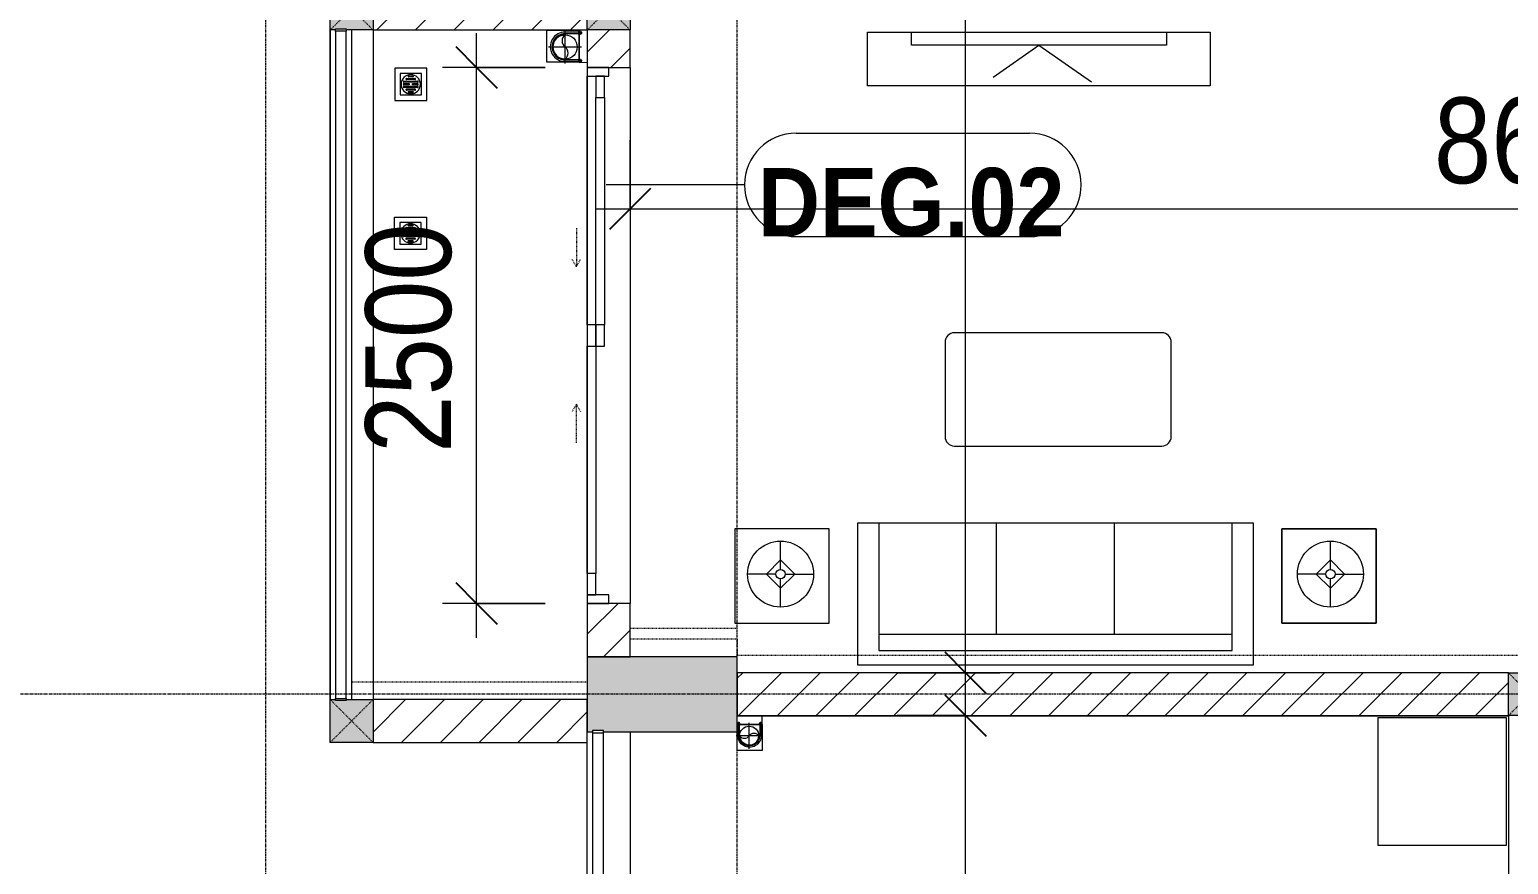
# Model space of a CAD drawing. Header units: millimetres. Extents: x 1591 to 240306, y -15958 to 82755.
# Drawn here: x 115850 to 122754, y 60943 to 64837 of the extents above; entities that cross this region are included whole.
import ezdxf

# ---------------------------------------------------------------- set-up
doc = ezdxf.new("R2010")
doc.units = ezdxf.units.MM
for name, pattern in [('Dash', [6, 3, -3]), ('Dash 1_8_', [6.35, 3.175, -3.175]), ('Grid Line', [22.225, 12.7, -3.175, 3.175, -3.175]), ('IMPORT-CENTER _2_', [40.64, 25.4, -5.08, 5.08, -5.08])]:
    doc.linetypes.add(name, pattern=pattern)
for name, color, linetype, lineweight in [('0-1', 7, 'Continuous', 5), ('A-ANNO-DIMS', 211, 'Continuous', 9), ('A-ANNO-DIMS-160', 211, 'Continuous', 9), ('A-AREA', 32, 'Dash 1_8_', 9), ('A-DOOR', 31, 'Continuous', 9), ('A-DOOR-FRAM', 31, 'Continuous', 9), ('A-DOOR-HDLN', 31, 'Dash', 9), ('A-DOOR-IDEN', 31, 'Continuous', 9), ('A-FLOR-1', 250, 'Continuous', 9), ('A-FLOR-2', 9, 'Continuous', 9), ('A-FLOR-HRAL', 11, 'Continuous', 9), ('A-FLOR-HRAL-1', 254, 'Continuous', 9), ('A-FLOR-HRAL-2', 9, 'Continuous', 9), ('A-WALL', 113, 'Continuous', 9), ('A-WALL-2', 9, 'Continuous', 9), ('A-WALL-3', 113, 'Continuous', 18), ('A-WALL-PATT-2', 111, 'Continuous', 9), ('G-IMPT-1', 254, 'Continuous', 9), ('G-IMPT-2', 8, 'IMPORT-CENTER _2_', 9), ('G-IMPT-3', 8, 'Continuous', 9), ('I-FURN', 30, 'Continuous', 9), ('I-FURN-1', 254, 'Continuous', 9), ('M-EQPM', 50, 'Continuous', 9), ('M-EQPM-1', 254, 'Continuous', 9), ('S-COLS', 52, 'Continuous', 9), ('S-COLS-1', 52, 'Continuous', 5), ('S-COLS-2', 7, 'Continuous', 18), ('S-COLS-5', 52, 'Continuous', 18), ('S-COLS-HDLN', 52, 'Dash', 9), ('S-GRID-1', 1, 'Grid Line', 9)]:
    doc.layers.add(name, color=color, linetype=linetype, lineweight=lineweight)
doc.styles.add('Arial_B_3', font='arialbd_0.ttf', dxfattribs={"width": 0.9, "height": 320})
doc.styles.add('UTM Avo', font='UTM Avo.ttf', dxfattribs={"width": 0.9, "height": 400})
doc.dimstyles.new('1_Dim_chi_tiet_2_5', dxfattribs={"dimscale": 304.8, "dimtxt": 399.720379, "dimasz": 0.629921, "dimexe": 0.524934, "dimexo": 0.0625, "dimgap": 0.052493, "dimtad": 1, "dimdec": 0, "dimrnd": 5, "dimzin": 0, "dimdsep": 46, "dimtxsty": 'UTM Avo', "dimblk1": 'OBLIQUE', "dimblk2": 'OBLIQUE', "dimsah": 1, "dimcen": 0.09, "dimdle": 0.524934, "dimazin": 0, "dimtfac": 1, "dimtdec": 4, "dimtix": 1, "dimtmove": 0, "dimatfit": 3, "dimfxl": 1.049869, "dimfxlon": 1, "dimtvp": 1, "dimtolj": 1, "dimtzin": 0, "dimarcsym": 2})
doc.dimstyles.new('1_Dim_chi_tiet_2_5_1', dxfattribs={"dimscale": 304.8, "dimtxt": 399.720379, "dimasz": 0.629921, "dimexe": 0.524934, "dimexo": 0.0625, "dimgap": 0.052493, "dimtad": 1, "dimdec": 0, "dimrnd": 5, "dimzin": 0, "dimdsep": 46, "dimtxsty": 'UTM Avo', "dimblk1": 'OBLIQUE', "dimblk2": 'OBLIQUE', "dimsah": 1, "dimcen": 0.09, "dimdle": 0.524934, "dimazin": 0, "dimtfac": 1, "dimtdec": 4, "dimtix": 1, "dimtmove": 0, "dimatfit": 3, "dimfxl": 1.049869, "dimfxlon": 1, "dimtvp": 1, "dimtolj": 1, "dimtzin": 0, "dimarcsym": 2})
pattern_1 = [(45, (11001.35, 0), (-90.50967, 90.50967), [])]

# ---------------------------------------------------------------- blocks, each defined once
blk = doc.blocks.new('NCV_TKTC_KET CAU_rvt-1-TKCS_MB TẦNG 3-4')
at = {"layer": 'S-COLS-1'}
blk.add_hatch(color=256, dxfattribs=at).paths.add_polyline_path([(108152.6, 61561.9), (108152.6, 61911.9), (107452.6, 61911.9), (107452.6, 61561.9), (107477.5, 61561.9), (107477.5, 61566.9), (107527.5, 61566.9), (107527.5, 61561.9), (107699.5, 61561.9)])
at = {"layer": 'A-FLOR-1'}
for p, q in [((106252.6, 64835.3), (106252.6, 61711.9)), ((107452.4, 64835.3), (107452.4, 61711.9)), ((108152.6, 61635.3), (111752.1, 61635.3)), ((111752.1, 61635.3), (111752.1, 60038.1))]:
    blk.add_line(p, q, dxfattribs=at)
at = {"layer": 'S-COLS-2'}
for p, q in [((108152.6, 61911.9), (107452.6, 61911.9)), ((107452.6, 61911.9), (107452.6, 61561.9)), ((108152.6, 61561.9), (108152.6, 61911.9)), ((107452.6, 61561.9), (107477.5, 61561.9)), ((107527.5, 61561.9), (108152.6, 61561.9))]:
    blk.add_line(p, q, dxfattribs=at)
blk = doc.blocks.new('MAY GIAT - MAY GIAT_dwg-348053-TKCS_MB TẦNG 3-4')
at = {"layer": 'G-IMPT-1', "flags": 128}
blk.add_lwpolyline([(5, 596.6), (5, 2.3), (605, 2.3), (605, 596.6)], close=True, dxfattribs=at)
blk = doc.blocks.new('MAY GIAT - MAY GIAT-348233-TKCS_MB TẦNG 3-4')
at = {"layer": 'I-FURN-1'}
for p, q in [((5, 596.6), (5, 2.3)), ((605, 596.6), (5, 596.6)), ((605, 2.3), (605, 596.6)), ((5, 2.3), (605, 2.3))]:
    blk.add_line(p, q, dxfattribs=at)
blk.add_blockref('MAY GIAT - MAY GIAT_dwg-348053-TKCS_MB TẦNG 3-4', (0, 0))
blk = doc.blocks.new('Railing - 50 x 10mm-901205-TKCS_MB TẦNG 3-4')
at = {"layer": 'A-FLOR-HRAL-2'}
for p, q in [((25, 5), (-25, 5)), ((-25, 5), (-25, -5)), ((25, -5), (25, 5)), ((-25, -5), (25, -5))]:
    blk.add_line(p, q, dxfattribs=at)
blk = doc.blocks.new('Railing - Railing-883253-TKCS_MB TẦNG 3-4')
at = {"layer": 'A-FLOR-HRAL-2'}
for p, q in [((84569, 52296.2), (84569, 51181.2)), ((84619, 51181.2), (84619, 52296.2))]:
    blk.add_line(p, q, dxfattribs=at)
for p in [(84594, 52301.2), (84594, 51176.2)]:
    blk.add_blockref('Railing - 50 x 10mm-901205-TKCS_MB TẦNG 3-4', p)
blk = doc.blocks.new('LOBBY_SOFA_1 - LOBBY_SOFA_1-885811-TKCS_MB TẦNG 3-4')
at = {"layer": 'I-FURN'}
for p, q in [((-2556, 0), (-2556, -660)), ((-708, 0), (-2556, 0)), ((-708, -660), (-708, 0)), ((-2457, -66), (-2457, -660)), ((-807, -66), (-2457, -66)), ((-807, -660), (-807, -66)), ((-3128.2, -193.5), (-2688.2, -193.5)), ((-3128.2, -633.5), (-3128.2, -193.5)), ((-2688.2, -193.5), (-2688.2, -633.5)), ((-807, -143), (-2457, -143)), ((-1907, -143), (-1907, -660)), ((-1357, -143), (-1357, -660)), ((-575.9, -193.5), (-575.9, -633.5)), ((-135.9, -193.5), (-575.9, -193.5)), ((-135.9, -633.5), (-135.9, -193.5)), ((-2915.4, -269), (-2915.4, -401)), ((-348.6, -269), (-348.6, -401)), ((-2915.4, -357), (-2981.4, -423)), ((-2849.4, -423), (-2915.4, -357)), ((-414.6, -423), (-348.6, -357)), ((-348.6, -357), (-282.6, -423)), ((-2937.4, -423), (-3069.4, -423)), ((-2981.4, -423), (-2915.4, -489)), ((-2915.4, -489), (-2849.4, -423)), ((-2915.4, -445), (-2915.4, -577)), ((-2893.4, -423), (-2761.4, -423)), ((-370.6, -423), (-502.6, -423)), ((-348.6, -489), (-414.6, -423)), ((-282.6, -423), (-348.6, -489)), ((-348.6, -445), (-348.6, -577)), ((-326.6, -423), (-194.6, -423)), ((-2688.2, -633.5), (-3128.2, -633.5)), ((-2556, -660), (-708, -660)), ((-575.9, -633.5), (-135.9, -633.5)), ((-1160.3, -1020.5), (-2128.3, -1020.5)), ((-2172.3, -1064.5), (-2172.3, -1504.5)), ((-1116.3, -1504.5), (-1116.3, -1064.5)), ((-2128.3, -1548.5), (-1160.3, -1548.5))]:
    blk.add_line(p, q, dxfattribs=at)
for centre, radius in [((-2915.4, -423), 154), ((-348.6, -423), 154), ((-2915.4, -423), 22), ((-348.6, -423), 22)]:
    blk.add_circle(centre, radius, dxfattribs=at)
for centre, start, end in [((-2128.3, -1064.5), 90, 180), ((-1160.3, -1064.5), 0, 90), ((-2128.3, -1504.5), 180, 270), ((-1160.3, -1504.5), 270, 0)]:
    blk.add_arc(centre, 44, start, end, dxfattribs=at)
at = {"layer": 'I-FURN-1'}
for p, q in [((-708, 0), (-2556, 0)), ((-2556, 0), (-2556, -660)), ((-708, -660), (-708, 0)), ((-2688.2, -193.5), (-3128.2, -193.5)), ((-3128.2, -193.5), (-3128.2, -633.5)), ((-2688.2, -633.5), (-2688.2, -193.5)), ((-135.9, -193.5), (-575.9, -193.5)), ((-575.9, -193.5), (-575.9, -633.5)), ((-135.9, -633.5), (-135.9, -193.5)), ((-3128.2, -633.5), (-2688.2, -633.5)), ((-2556, -660), (-708, -660)), ((-575.9, -633.5), (-135.9, -633.5)), ((-1160.3, -1020.5), (-2128.3, -1020.5)), ((-2172.3, -1064.5), (-2172.3, -1504.5)), ((-1116.3, -1504.5), (-1116.3, -1064.5)), ((-2128.3, -1548.5), (-1160.3, -1548.5))]:
    blk.add_line(p, q, dxfattribs=at)
for centre, start, end in [((-2128.3, -1064.5), 90, 180), ((-1160.3, -1064.5), 0, 90), ((-2128.3, -1504.5), 180, 270), ((-1160.3, -1504.5), 270, 0)]:
    blk.add_arc(centre, 44, start, end, dxfattribs=at)
blk = doc.blocks.new('THU NUOC - THU NUOC-455054-TKCS_MB TẦNG 3-4')
at = {"layer": 'M-EQPM-1'}
for p, q in [((-66.3, -70.6), (-66.3, 79.4)), ((-66.3, 79.4), (83.7, 79.4)), ((83.7, 79.4), (83.7, -70.6)), ((58.7, 54.4), (-41.3, 54.4)), ((-41.3, 54.4), (-41.3, -45.6)), ((-23.3, 19.6), (40.9, 19.6)), ((40.9, 13.6), (-23.3, 13.6)), ((-23.3, 7.2), (0.7, 7.2)), ((0.7, 1.2), (-23.3, 1.2)), ((-11, 32.1), (28.5, 32.1)), ((28.5, 26.1), (-11, 26.1)), ((-1.1, 44.5), (18.5, 44.5)), ((18.5, 38.5), (-1.1, 38.5)), ((0.7, 7.2), (0.7, 1.2)), ((16.7, 1.2), (16.7, 7.2)), ((16.7, 7.2), (40.9, 7.2)), ((40.9, 1.2), (16.7, 1.2)), ((58.7, -45.6), (58.7, 54.4)), ((-41.3, -45.6), (58.7, -45.6)), ((-23.3, -4.8), (40.9, -4.8)), ((40.9, -10.8), (-23.3, -10.8)), ((-11, -17.3), (28.5, -17.3)), ((28.5, -23.3), (-11, -23.3)), ((-1.1, -29.6), (18.5, -29.6)), ((18.5, -35.6), (-1.1, -35.6)), ((83.7, -70.6), (-66.3, -70.6))]:
    blk.add_line(p, q, dxfattribs=at)
for centre, radius, start, end in [((8.7, 4.4), 45, 0, 180), ((8.7, 4.4), 45, 360, 180), ((8.7, 4.4), 45, 180, 0), ((8.7, 4.4), 45, 180, 360), ((-23.3, 16.6), 3, 90, 270), ((-23.3, 4.2), 3, 90, 270), ((-11, 29.1), 3, 90, 270), ((-1.1, 41.5), 3, 90, 270), ((18.5, 41.5), 3, 270, 90), ((28.5, 29.1), 3, 270, 90), ((40.9, 16.6), 3, 270, 90), ((40.9, 4.2), 3, 270, 90), ((-23.3, -7.8), 3, 90, 270), ((-11, -20.3), 3, 90, 270), ((-1.1, -32.6), 3, 90, 270), ((18.5, -32.6), 3, 270, 90), ((28.5, -20.3), 3, 270, 90), ((40.9, -7.8), 3, 270, 90)]:
    blk.add_arc(centre, radius, start, end, dxfattribs=at)
blk = doc.blocks.new('RES_BAN AN - RES_BAN AN-901221-TKCS_MB TẦNG 3-4')
at = {"layer": 'I-FURN-1'}
for p, q in [((0, 250), (1600, 250)), ((0, 0), (0, 250)), ((1600, 250), (1600, 0)), ((1600, 0), (0, 0))]:
    blk.add_line(p, q, dxfattribs=at)
blk = doc.blocks.new('KE TIVI-2 - KE TIVI-2-901222-TKCS_MB TẦNG 3-4')
at = {"layer": 'I-FURN-1'}
for p, q in [((0, 60), (-245.7, 232.1)), ((213, 209.1), (0, 60)), ((-595.6, 60), (595.6, 60)), ((-595.6, 0), (-595.6, 60)), ((595.6, 0), (-595.6, 0)), ((595.6, 60), (595.6, 0))]:
    blk.add_line(p, q, dxfattribs=at)
blk = doc.blocks.new('NCV_TKTC_TANG 3 - 4_rvt-2-TKCS_MB TẦNG 3-4')
at = {"layer": 'A-FLOR-2'}
for p, q in [((106452.6, 64835.3), (106452.6, 61711.9)), ((107652.6, 64660.3), (107652.6, 62160.3))]:
    blk.add_line(p, q, dxfattribs=at)
at = {"layer": 'A-WALL-2'}
for p, q in [((107452.6, 60437.3), (107452.6, 61511.9)), ((107652.6, 61561.9), (107652.6, 60437.3))]:
    blk.add_line(p, q, dxfattribs=at)
at = {"layer": 'A-FLOR-HRAL-1'}
blk.add_blockref('Railing - Railing-883253-TKCS_MB TẦNG 3-4', (22908.5, 9260.7), dxfattribs=at)
at = {"layer": 'I-FURN-1', "rotation": 180}
for name, p in [('RES_BAN AN - RES_BAN AN-901221-TKCS_MB TẦNG 3-4', (110360.8, 64824.9)), ('KE TIVI-2 - KE TIVI-2-901222-TKCS_MB TẦNG 3-4', (109560.8, 64824.9)), ('LOBBY_SOFA_1 - LOBBY_SOFA_1-885811-TKCS_MB TẦNG 3-4', (108006.1, 61874.1))]:
    blk.add_blockref(name, p, dxfattribs=at)
at = {"layer": 'I-FURN-1'}
blk.add_blockref('MAY GIAT - MAY GIAT-348233-TKCS_MB TẦNG 3-4', (111137.6, 61030.3), dxfattribs=at)
at = {"layer": 'M-EQPM-1'}
blk.add_blockref('THU NUOC - THU NUOC-455054-TKCS_MB TẦNG 3-4', (106618.8, 63882.2), dxfattribs=at)
blk = doc.blocks.new('DEG_02-DEG_03 - DEG_02-2500x2400mm-CỬA ĐI 02 CÁNH TRƯỢT-625766-TKCS_MB TẦNG 3-4')
at = {"layer": 'A-DOOR'}
for p, q in [((-1110, 100), (-1210, 100)), ((-1210, 100), (-1210, 60)), ((-1110, 60), (-1110, 100)), ((-1110, 100), (-50, 100)), ((50, 100), (-50, 100)), ((-50, 100), (-50, 60)), ((50, 60), (50, 100)), ((-1210, 60), (-1110, 60)), ((-50, 60), (-1110, 60)), ((50, 60), (-50, 60)), ((-50, 60), (-50, 20)), ((-50, 60), (50, 60)), ((-50, 20), (50, 20)), ((50, 20), (50, 60)), ((50, 60), (1110, 60)), ((1110, 20), (50, 20)), ((1210, 60), (1110, 60)), ((1110, 60), (1110, 20)), ((1110, 20), (1210, 20)), ((1210, 20), (1210, 60))]:
    blk.add_line(p, q, dxfattribs=at)
at = {"layer": 'A-DOOR-FRAM'}
for p, q in [((-1210, 100), (-1250, 100)), ((-1250, 100), (-1250, 0)), ((-1210, 0), (-1210, 100)), ((1250, 100), (1210, 100)), ((1210, 100), (1210, 0)), ((1250, 0), (1250, 100)), ((-1250, 0), (-1210, 0)), ((1210, 0), (1250, 0))]:
    blk.add_line(p, q, dxfattribs=at)
at = {"layer": 'A-DOOR-HDLN'}
for p, q in [((-500.4, 151.1), (-320.4, 151.1)), ((-320.4, 151.1), (-355, 171.1)), ((-320.4, 151.1), (-355, 131.1)), ((320.4, 151.1), (355, 171.1)), ((320.4, 151.1), (355, 131.1)), ((500.4, 151.1), (320.4, 151.1))]:
    blk.add_line(p, q, dxfattribs=at)
blk = doc.blocks.new('Railing - 50 x 10mm-1251311-TKCS_MB TẦNG 3-4')
at = {"layer": 'A-FLOR-HRAL'}
for p, q in [((25, 5), (-25, 5)), ((-25, 5), (-25, -5)), ((25, -5), (25, 5)), ((-25, -5), (25, -5))]:
    blk.add_line(p, q, dxfattribs=at)
blk = doc.blocks.new('Railing - Railing-2747526-TKCS_MB TẦNG 3-4')
at = {"layer": 'A-FLOR-HRAL'}
for p, q in [((106276.6, 64830.3), (106276.6, 61716.9)), ((106326.6, 61716.9), (106326.6, 64830.3))]:
    blk.add_line(p, q, dxfattribs=at)
at = {"extrusion": (0, 0, -1), "zscale": -1}
for p in [(-106301.6, 64835.3), (-106301.6, 61711.9)]:
    blk.add_blockref('Railing - 50 x 10mm-1251311-TKCS_MB TẦNG 3-4', p, dxfattribs=at)
blk = doc.blocks.new('G1_SOF - BO TRU - 200x200-3054294-TKCS_MB TẦNG 3-4')
at = {"layer": 'S-COLS'}
blk.add_hatch(color=256, dxfattribs=at).paths.add_polyline_path([(100, 100), (-100, 100), (-100, -100), (100, -100)])
at = {"layer": 'S-COLS-5'}
for p, q in [((-100, 100), (100, 100)), ((-100, -100), (-100, 100)), ((100, 100), (100, -100)), ((100, -100), (-100, -100))]:
    blk.add_line(p, q, dxfattribs=at)
at = {"layer": 'S-COLS-HDLN'}
for p, q in [((100, -100), (-100, 100)), ((-100, -100), (100, 100))]:
    blk.add_line(p, q, dxfattribs=at)
blk = doc.blocks.new('G1_SOF - BO TRU - 200x200-V31-TKCS_MB TẦNG 3-4')
at = {"layer": 'S-COLS'}
blk.add_hatch(color=256, dxfattribs=at).paths.add_polyline_path([(25.9, 100), (-100, 100), (-100, -100), (25.9, -100), (25.9, -95), (75.9, -95), (75.9, -100), (100, -100), (100, 100), (75.9, 100)])
at = {"layer": 'S-COLS-5'}
for p, q in [((-100, 100), (100, 100)), ((-100, -100), (-100, 100)), ((100, 100), (100, -100)), ((25.9, -100), (-100, -100)), ((100, -100), (75.9, -100))]:
    blk.add_line(p, q, dxfattribs=at)
at = {"layer": 'S-COLS-HDLN'}
for p, q in [((100, -100), (-100, 100)), ((-100, -100), (100, 100))]:
    blk.add_line(p, q, dxfattribs=at)
blk = doc.blocks.new('G1_SOF - BO TRU - 200x200-V32-TKCS_MB TẦNG 3-4')
at = {"layer": 'S-COLS'}
blk.add_hatch(color=256, dxfattribs=at).paths.add_polyline_path([(-100, 100), (-100, -100), (100, -100), (100, 100), (75.9, 100), (75.9, 92.9), (25.9, 92.9), (25.9, 100)])
at = {"layer": 'S-COLS-5'}
for p, q in [((-100, 100), (25.9, 100)), ((-100, -100), (-100, 100)), ((75.9, 100), (100, 100)), ((100, 100), (100, -100)), ((100, -100), (-100, -100))]:
    blk.add_line(p, q, dxfattribs=at)
at = {"layer": 'S-COLS-HDLN'}
for p, q in [((100, -100), (-100, 100)), ((-100, -100), (100, 100))]:
    blk.add_line(p, q, dxfattribs=at)
blk = doc.blocks.new('TKTC_XREF_251221_MB TANG 2-7 - TKTC_XREF_260130_MB TANG 2-5_dwg_$cc-4746808-TKCS_MB TẦNG 3-4')
at = {"layer": 'G-IMPT-2'}
for p, q in [((0, -0.673), (0, 0.673)), ((-0.673, 0), (0.673, 0))]:
    blk.add_line(p, q, dxfattribs=at)
at = {"layer": 'M-EQPM'}
blk.add_circle((0, 0), 0.5, dxfattribs=at)
for centre, radius, start, end in [((0, 0), 0.5, 90, 270), ((0.188, 0.25), 0.313, 126.8699, 233.1301), ((-0.188, -0.25), 0.313, 306.8699, 53.1301)]:
    blk.add_arc(centre, radius, start, end, dxfattribs=at)
blk = doc.blocks.new('TKTC_XREF_251221_MB TANG 2-7 - TKTC_XREF_260130_MB TANG 2-5_dwg_CUM U_DN100-4746796-TKCS_MB TẦNG 3-4')
at = {"layer": 'G-IMPT-3'}
blk.add_hatch(color=256, dxfattribs=at).paths.add_polyline_path([(0, 61), (0, 57), (14.8, 55.1), (28.5, 49.4), (40.3, 40.3), (49.4, 28.5), (55.1, 14.8), (57, 0), (55.1, -14.8), (49.4, -28.5), (40.3, -40.3), (28.5, -49.4), (14.8, -55.1), (0, -57), (0, -61), (15.8, -58.9), (30.5, -52.8), (43.1, -43.1), (52.8, -30.5), (58.9, -15.8), (61, 0), (58.9, 15.8), (52.8, 30.5), (43.1, 43.1), (30.5, 52.8), (15.8, 58.9)])
for p, q in [((-72.7, 69.3), (-72.7, 60.7)), ((-79.1, 66.6), (-79.1, 63.4)), ((-76.6, 66.6), (-76.6, 63.4)), ((-74.6, 66.6), (-74.6, 63.4)), ((-66.9, 67.9), (-71.7, 67.9)), ((-66.9, 62.1), (-71.7, 62.1)), ((-65, 69), (0, 69)), ((-79.1, -63.4), (-79.1, -66.6)), ((-76.6, -63.4), (-76.6, -66.6)), ((-74.6, -63.4), (-74.6, -66.6)), ((-72.7, -60.7), (-72.7, -69.3)), ((-66.9, -62.1), (-71.7, -62.1)), ((-66.9, -67.9), (-71.7, -67.9)), ((-65, -69), (0, -69))]:
    blk.add_line(p, q, dxfattribs=at)
at = {"layer": 'G-IMPT-3', "flags": 128}
for points in [[(-71.7, 59.2), (-66.9, 59.2), (-66.9, 70.8), (-71.7, 70.8)], [(-66.9, 70.8), (-66.9, 72.7), (-65, 72.7), (-65, 57.3), (-66.9, 57.3), (-66.9, 59.2)], [(-72.7, 67.6), (-78.1, 67.6), (-78.1, 62.4), (-72.7, 62.4)], [(-65, 61), (0, 61), (0, 57)], [(-72.7, -62.4), (-78.1, -62.4), (-78.1, -67.6), (-72.7, -67.6)], [(-71.7, -70.8), (-66.9, -70.8), (-66.9, -59.2), (-71.7, -59.2)], [(-66.9, -59.2), (-66.9, -57.3), (-65, -57.3), (-65, -72.7), (-66.9, -72.7), (-66.9, -70.8)], [(-65, -61), (0, -61), (0, -57)]]:
    blk.add_lwpolyline(points, dxfattribs=at)
at = {"layer": 'G-IMPT-3'}
for centre, radius, start, end in [((-71.1, 69.3), 1.56, 112.61986, 247.38014), ((-78.1, 66.6), 0.96, 90, 180), ((-78.1, 63.4), 0.96, 180, 270), ((-67.9, 65), 4.8, 143.1301, 216.8699), ((-71.1, 60.7), 1.56, 112.61986, 247.38014), ((0, 0), 69, 270, 90), ((0, 0), 61, 270, 90), ((0, 0), 57, 270, 90), ((-78.1, -63.4), 0.96, 90, 180), ((-78.1, -66.6), 0.96, 180, 270), ((-71.1, -60.7), 1.56, 112.61986, 247.38014), ((-67.9, -65), 4.8, 143.1301, 216.8699), ((-71.1, -69.3), 1.56, 112.61986, 247.38014)]:
    blk.add_arc(centre, radius, start, end, dxfattribs=at)
blk = doc.blocks.new('TKTC_XREF_251221_MB TANG 2-7 - TKTC_XREF_260130_MB TANG 2-5_dwg_$cc-4746798-TKCS_MB TẦNG 3-4')
at = {"layer": 'G-IMPT-2'}
for p, q in [((-0.673, 0), (0.673, 0)), ((0, -0.673), (0, 0.673))]:
    blk.add_line(p, q, dxfattribs=at)
at = {"layer": 'M-EQPM'}
blk.add_circle((0, 0), 0.5, dxfattribs=at)
for centre, radius, start, end in [((0, 0), 0.5, 90, 270), ((0.188, 0.25), 0.313, 126.8699, 233.1301), ((-0.188, -0.25), 0.313, 306.8699, 53.1301)]:
    blk.add_arc(centre, radius, start, end, dxfattribs=at)
blk = doc.blocks.new('TKTC_XREF_251221_MB TANG 2-7 - TKTC_XREF_260130_MB TANG 2-5_dwg_CUM U_DN100-4746799-TKCS_MB TẦNG 3-4')
at = {"layer": 'G-IMPT-3'}
blk.add_hatch(color=256, dxfattribs=at).paths.add_polyline_path([(0, 61), (15.8, 58.9), (30.5, 52.8), (43.1, 43.1), (52.8, 30.5), (58.9, 15.8), (61, 0), (58.9, -15.8), (52.8, -30.5), (43.1, -43.1), (30.5, -52.8), (15.8, -58.9), (0, -61), (0, -57), (14.8, -55.1), (28.5, -49.4), (40.3, -40.3), (49.4, -28.5), (55.1, -14.8), (57, 0), (55.1, 14.8), (49.4, 28.5), (40.3, 40.3), (28.5, 49.4), (14.8, 55.1), (0, 57)])
for p, q in [((-79.1, 66.6), (-79.1, 63.4)), ((-76.6, 66.6), (-76.6, 63.4)), ((-74.6, 66.6), (-74.6, 63.4)), ((-72.7, 69.3), (-72.7, 60.7)), ((-66.9, 67.9), (-71.7, 67.9)), ((-66.9, 62.1), (-71.7, 62.1)), ((-65, 69), (0, 69)), ((-79.1, -63.4), (-79.1, -66.6)), ((-76.6, -63.4), (-76.6, -66.6)), ((-74.6, -63.4), (-74.6, -66.6)), ((-72.7, -60.7), (-72.7, -69.3)), ((-66.9, -62.1), (-71.7, -62.1)), ((-66.9, -67.9), (-71.7, -67.9)), ((-65, -69), (0, -69))]:
    blk.add_line(p, q, dxfattribs=at)
at = {"layer": 'G-IMPT-3', "flags": 128}
for points in [[(-72.7, 67.6), (-78.1, 67.6), (-78.1, 62.4), (-72.7, 62.4)], [(-71.7, 59.2), (-66.9, 59.2), (-66.9, 70.8), (-71.7, 70.8)], [(-66.9, 70.8), (-66.9, 72.7), (-65, 72.7), (-65, 57.3), (-66.9, 57.3), (-66.9, 59.2)], [(-65, 61), (0, 61), (0, 57)], [(-72.7, -62.4), (-78.1, -62.4), (-78.1, -67.6), (-72.7, -67.6)], [(-71.7, -70.8), (-66.9, -70.8), (-66.9, -59.2), (-71.7, -59.2)], [(-66.9, -59.2), (-66.9, -57.3), (-65, -57.3), (-65, -72.7), (-66.9, -72.7), (-66.9, -70.8)], [(-65, -61), (0, -61), (0, -57)]]:
    blk.add_lwpolyline(points, dxfattribs=at)
at = {"layer": 'G-IMPT-3'}
for centre, radius, start, end in [((-78.1, 66.6), 0.96, 90, 180), ((-78.1, 63.4), 0.96, 180, 270), ((-71.1, 69.3), 1.56, 112.61986, 247.38014), ((-67.9, 65), 4.8, 143.1301, 216.8699), ((-71.1, 60.7), 1.56, 112.61986, 247.38014), ((0, 0), 69, 270, 90), ((0, 0), 61, 270, 90), ((0, 0), 57, 270, 90), ((-78.1, -63.4), 0.96, 90, 180), ((-78.1, -66.6), 0.96, 180, 270), ((-71.1, -60.7), 1.56, 112.61986, 247.38014), ((-67.9, -65), 4.8, 143.1301, 216.8699), ((-71.1, -69.3), 1.56, 112.61986, 247.38014)]:
    blk.add_arc(centre, radius, start, end, dxfattribs=at)
blk = doc.blocks.new('TKTC_XREF_251221_MB TANG 2-7 - TKTC_XREF_260130_MB TANG 2-5_dwg_THU NUOC - THU NUOC-444531-TKCS_MB TẦNG 1-4746804-TKCS_MB TẦNG 3-4')
at = {"layer": 'G-IMPT-3'}
for p, q in [((-23.3, 10.8), (40.9, 10.8)), ((40.9, 4.8), (-23.3, 4.8)), ((-11, 23.3), (28.5, 23.3)), ((28.5, 17.3), (-11, 17.3)), ((-1.1, 35.6), (18.5, 35.6)), ((18.5, 29.6), (-1.1, 29.6)), ((-23.3, -13.6), (40.9, -13.6)), ((40.9, -19.6), (-23.3, -19.6)), ((-11, -26.1), (28.5, -26.1)), ((28.5, -32.1), (-11, -32.1)), ((-1.1, -38.5), (18.5, -38.5)), ((18.5, -44.5), (-1.1, -44.5))]:
    blk.add_line(p, q, dxfattribs=at)
at = {"layer": 'G-IMPT-3', "flags": 128}
for points in [[(83.7, -79.4), (83.7, 70.6), (-66.3, 70.6), (-66.3, -79.4)], [(58.7, -54.4), (58.7, 45.6), (-41.3, 45.6), (-41.3, -54.4)]]:
    blk.add_lwpolyline(points, close=True, dxfattribs=at)
for points in [[(-23.3, -1.2), (0.7, -1.2), (0.7, -7.2), (-23.3, -7.2)], [(40.9, -7.2), (16.7, -7.2), (16.7, -1.2), (40.9, -1.2)]]:
    blk.add_lwpolyline(points, dxfattribs=at)
at = {"layer": 'G-IMPT-3'}
for centre, radius, start, end in [((8.7, -4.4), 45, 360, 180), ((8.7, -4.4), 45, 360, 180), ((-23.3, 7.8), 3, 90, 270), ((-11, 20.3), 3, 90, 270), ((-1.1, 32.6), 3, 90, 270), ((18.5, 32.6), 3, 270, 90), ((28.5, 20.3), 3, 270, 90), ((40.9, 7.8), 3, 270, 90), ((8.7, -4.4), 45, 180, 360), ((8.7, -4.4), 45, 180, 360), ((-23.3, -4.2), 3, 90, 270), ((-23.3, -16.6), 3, 90, 270), ((-11, -29.1), 3, 90, 270), ((-1.1, -41.5), 3, 90, 270), ((18.5, -41.5), 3, 270, 90), ((28.5, -29.1), 3, 270, 90), ((40.9, -4.2), 3, 270, 90), ((40.9, -16.6), 3, 270, 90)]:
    blk.add_arc(centre, radius, start, end, dxfattribs=at)
blk = doc.blocks.new('TKTC_XREF_251221_MB TANG 2-7 - TKTC_XREF_251221_MB TANG 2-7-2039446-TKCS_MB TẦNG 3-4')
at = {"layer": 'M-EQPM'}
for p, q in [((73611.5, 47597.9), (73761.1, 47597.9)), ((73611.5, 47447.5), (73611.5, 47597.9)), ((73761.1, 47597.9), (73761.1, 47447.5)), ((73800, 47598), (73761.3, 47597.7)), ((73761.3, 47597.7), (73761.3, 47447.3)), ((73761.1, 47447.5), (73611.5, 47447.5)), ((73761.3, 47447.3), (73800, 47447.5)), ((74615.8, 44398.4), (74500, 44398.4)), ((74615.8, 44358.4), (74615.8, 44398.4)), ((74498.2, 44325), (74498.2, 44238.4)), ((74500, 44358.4), (74615.8, 44358.4)), ((74617.8, 44358.4), (74500, 44358.4)), ((74617.8, 44238.4), (74617.8, 44358.4)), ((74498.2, 44238.4), (74617.8, 44238.4))]:
    blk.add_line(p, q, dxfattribs=at)
for name, p, xscale, yscale, zscale, rotation in [('TKTC_XREF_251221_MB TANG 2-7 - TKTC_XREF_260130_MB TANG 2-5_dwg_$cc-4746808-TKCS_MB TẦNG 3-4', (73696.2, 47519.1), 113.7150000000073, 113.7150000000073, 113.7150000000073, 359.9990086636432), ('TKTC_XREF_251221_MB TANG 2-7 - TKTC_XREF_260130_MB TANG 2-5_dwg_CUM U_DN100-4746796-TKCS_MB TẦNG 3-4', (73696.2, 47519.9), 0.9975000000000008, 0.9975000000000008, 0.9975000000000008, 180.000991338195), ('TKTC_XREF_251221_MB TANG 2-7 - TKTC_XREF_260130_MB TANG 2-5_dwg_$cc-4746798-TKCS_MB TẦNG 3-4', (74555.8, 44305.5), 90.00000000005122, 90.00000000005122, 90.00000000005122, 90.37402677993775)]:
    blk.add_blockref(name, p, dxfattribs=dict(xscale=xscale, yscale=yscale, zscale=zscale, rotation=rotation))
blk.add_blockref('TKTC_XREF_251221_MB TANG 2-7 - TKTC_XREF_260130_MB TANG 2-5_dwg_THU NUOC - THU NUOC-444531-TKCS_MB TẦNG 1-4746804-TKCS_MB TẦNG 3-4', (72967.2, 47349.4))
at = {"extrusion": (0, 0, -1), "xscale": 0.7894736842105242, "yscale": 0.7894736842105242, "zscale": -0.7894736842105242, "rotation": 269.9999999984439}
blk.add_blockref('TKTC_XREF_251221_MB TANG 2-7 - TKTC_XREF_260130_MB TANG 2-5_dwg_CUM U_DN100-4746799-TKCS_MB TẦNG 3-4', (-74557.6, 44307.1), dxfattribs=at)
blk = doc.blocks.new('DIMBLOCK90-TKCS_MB TẦNG 3-4')
at = {"layer": 'A-ANNO-DIMS-160', "lineweight": 25}
for p, q in [((117937.4, 64660.3), (117841.4, 64756.3)), ((117937.4, 64660.3), (118033.4, 64564.3)), ((117937.4, 62160.3), (117841.4, 62256.3)), ((117937.4, 62160.3), (118033.4, 62064.3))]:
    blk.add_line(p, q, dxfattribs=at)
at = {"layer": 'A-ANNO-DIMS-160'}
for p, q in [((117937.4, 62000.3), (117937.4, 64820.3)), ((118257.4, 64660.3), (117777.4, 64660.3)), ((117937.4, 64660.3), (118257.4, 64660.3)), ((118257.4, 62160.3), (117777.4, 62160.3)), ((117937.4, 62160.3), (118257.4, 62160.3))]:
    blk.add_line(p, q, dxfattribs=at)
at = {"layer": 'A-ANNO-DIMS-160', "color": 0, "insert": (117417.8, 62862.5), "char_height": 400, "width": 1314.636, "attachment_point": 1, "rotation": 90, "line_spacing_factor": 1.110334, "style": 'UTM Avo'}
blk.add_mtext('2500', dxfattribs=at)
blk = doc.blocks.new('_Oblique')
at = {"color": 0, "linetype": 'ByBlock', "lineweight": -2}
blk.add_line((-0.5, -0.5), (0.5, 0.5), dxfattribs=at)
blk = doc.blocks.new('DIMBLOCK203-TKCS_MB TẦNG 3-4')
at = {"layer": 'A-ANNO-DIMS-160', "lineweight": 25}
for p, q in [((117937.4, 64660.3), (117841.4, 64756.3)), ((117937.4, 64660.3), (118033.4, 64564.3)), ((117937.4, 62160.3), (117841.4, 62256.3)), ((117937.4, 62160.3), (118033.4, 62064.3))]:
    blk.add_line(p, q, dxfattribs=at)
at = {"layer": 'A-ANNO-DIMS-160'}
for p, q in [((117937.4, 62000.3), (117937.4, 64820.3)), ((118257.4, 64660.3), (117777.4, 64660.3)), ((117937.4, 64660.3), (118257.4, 64660.3)), ((118257.4, 62160.3), (117777.4, 62160.3)), ((117937.4, 62160.3), (118257.4, 62160.3))]:
    blk.add_line(p, q, dxfattribs=at)
at = {"layer": 'A-ANNO-DIMS-160', "color": 0, "insert": (117417.8, 62862.5), "char_height": 400, "width": 1314.636, "attachment_point": 1, "rotation": 90, "line_spacing_factor": 1.110334, "style": 'UTM Avo'}
blk.add_mtext('2500', dxfattribs=at)
blk = doc.blocks.new('STN_Door Tag - STN_Door Tag-1788670-TKCS_MB TẦNG 3-4')
at = {"layer": 'A-DOOR-IDEN'}
for p, q in [((-3.37, 1.495), (3.431, 1.495)), ((-3.37, -1.524), (3.431, -1.524))]:
    blk.add_line(p, q, dxfattribs=at)
for centre, start, end in [((-3.37, -0.015), 90, 270), ((3.431, -0.015), 270, 90)]:
    blk.add_arc(centre, 1.509, start, end, dxfattribs=at)
blk = doc.blocks.new('DIMBLOCK375-TKCS_MB TẦNG 3-4')
at = {"layer": 'A-ANNO-DIMS-160', "lineweight": 25}
for p, q in [((120219.7, 69836.9), (120123.7, 69932.9)), ((120219.7, 69836.9), (120315.7, 69740.9)), ((120219.7, 61836.9), (120123.7, 61932.9)), ((120219.7, 61836.9), (120315.7, 61740.9))]:
    blk.add_line(p, q, dxfattribs=at)
at = {"layer": 'A-ANNO-DIMS-160'}
for p, q in [((120219.7, 61676.9), (120219.7, 69996.9)), ((120539.7, 69836.9), (120059.7, 69836.9)), ((120219.7, 69836.9), (120539.7, 69836.9)), ((119899.7, 61836.9), (120379.7, 61836.9)), ((120219.7, 61836.9), (119899.7, 61836.9))]:
    blk.add_line(p, q, dxfattribs=at)
at = {"layer": 'A-ANNO-DIMS-160', "color": 0, "insert": (119700.1, 65289.2), "char_height": 400, "width": 1314.636, "attachment_point": 1, "rotation": 90, "line_spacing_factor": 1.110334, "style": 'UTM Avo'}
blk.add_mtext('8000', dxfattribs=at)
blk = doc.blocks.new('DIMBLOCK376-TKCS_MB TẦNG 3-4')
at = {"layer": 'A-ANNO-DIMS-160'}
for p, q in [((118653.9, 64320.6), (118653.9, 63840.6)), ((118653.9, 64000.6), (118653.9, 64320.6)), ((127253.9, 64320.6), (127253.9, 63840.6)), ((127253.9, 64000.6), (127253.9, 64320.6)), ((118493.9, 64000.6), (127413.9, 64000.6))]:
    blk.add_line(p, q, dxfattribs=at)
at = {"layer": 'A-ANNO-DIMS-160', "lineweight": 25}
for p, q in [((118653.9, 64000.6), (118749.9, 64096.6)), ((127253.9, 64000.6), (127349.9, 64096.6)), ((118653.9, 64000.6), (118557.9, 63904.6)), ((127253.9, 64000.6), (127157.9, 63904.6))]:
    blk.add_line(p, q, dxfattribs=at)
at = {"layer": 'A-ANNO-DIMS-160', "color": 0, "insert": (122406.1, 64520.3), "char_height": 400, "width": 1314.636, "attachment_point": 1, "line_spacing_factor": 1.110334, "style": 'UTM Avo'}
blk.add_mtext('8600', dxfattribs=at)
blk = doc.blocks.new('DIMBLOCK377-TKCS_MB TẦNG 3-4')
at = {"layer": 'A-ANNO-DIMS-160'}
for p, q in [((120219.7, 53351.9), (120219.7, 61796.9)), ((119899.7, 61636.9), (120379.7, 61636.9)), ((120219.7, 61636.9), (119899.7, 61636.9)), ((119899.7, 53511.9), (120379.7, 53511.9)), ((120219.7, 53511.9), (119899.7, 53511.9))]:
    blk.add_line(p, q, dxfattribs=at)
at = {"layer": 'A-ANNO-DIMS-160', "lineweight": 25}
for p, q in [((120219.7, 61636.9), (120123.7, 61732.9)), ((120219.7, 61636.9), (120315.7, 61540.9)), ((120219.7, 53511.9), (120123.7, 53607.9)), ((120219.7, 53511.9), (120315.7, 53415.9))]:
    blk.add_line(p, q, dxfattribs=at)
at = {"layer": 'A-ANNO-DIMS-160', "color": 0, "insert": (119700.1, 57026.7), "char_height": 400, "width": 1314.636, "attachment_point": 1, "rotation": 90, "line_spacing_factor": 1.110334, "style": 'UTM Avo'}
blk.add_mtext('8125', dxfattribs=at)

msp = doc.modelspace()

# ---------------------------------------------------------------- hatches: boundary and pattern name
at = {"layer": 'A-WALL-PATT-2'}
h = msp.add_hatch(dxfattribs=at)
h.set_pattern_fill('FP_1', color=256, style=0, pattern_type=2)
h.set_pattern_definition(pattern_1)
h.paths.add_polyline_path([(117894.8, 64835.3), (118453.9, 64835.3), (118453.9, 65035.3), (117453.9, 65035.3), (117453.9, 64835.3)])
h = msp.add_hatch(dxfattribs=at)
h.set_pattern_fill('FP_1', color=256, style=0, pattern_type=2)
h.set_pattern_definition(pattern_1)
h.paths.add_polyline_path([(118453.9, 61911.9), (118653.9, 61911.9), (118653.9, 62160.3), (118453.9, 62160.3)])
h.paths.add_polyline_path([(118653.9, 64660.3), (118653.9, 64835.3), (118453.9, 64835.3), (118453.9, 64660.3)])
h = msp.add_hatch(dxfattribs=at)
h.set_pattern_fill('FP_1', color=256, style=0, pattern_type=2)
h.set_pattern_definition(pattern_1)
h.paths.add_polyline_path([(126153.9, 61636.9), (126153.9, 61836.9), (122953.6, 61836.9), (122953.6, 61636.9), (123536.9, 61636.9)])
h.paths.add_polyline_path([(122753.6, 61636.9), (122753.6, 61836.9), (119153.9, 61836.9), (119153.9, 61636.9), (121924.9, 61636.9)])
h = msp.add_hatch(dxfattribs=at)
h.set_pattern_fill('FP_1', color=256, style=0, pattern_type=2)
h.set_pattern_definition(pattern_1)
h.paths.add_polyline_path([(118453.9, 61511.9), (118453.9, 61711.9), (117453.9, 61711.7), (117453.9, 61511.9)])

# ---------------------------------------------------------------- linework, layer by layer
at = {"layer": 'A-AREA'}
for p, q in [((119153.9, 62043.4), (118653.9, 62043.4)), ((119153.8, 61993.4), (118653.9, 61993.4)), ((119153.8, 61993.4), (119153.8, 61916.8)), ((119715.5, 61916.8), (119153.9, 61916.8)), ((121563.5, 61916.8), (119715.5, 61916.8)), ((123460.2, 61916.8), (121563.5, 61916.8)), ((118453.8, 61793.4), (117354, 61793.4))]:
    msp.add_line(p, q, dxfattribs=at)
at = {"layer": 'A-DOOR-IDEN'}
msp.add_line((118542, 64114.3), (119188, 64114.3), dxfattribs=at)
at = {"layer": 'A-WALL'}
for p, q in [((117254, 61711.9), (117254, 64835.3)), ((117354, 64835.3), (117354, 61711.9)), ((118453.9, 63460.3), (118453.9, 64620.3)), ((118653.9, 64660.3), (118653.9, 62160.3))]:
    msp.add_line(p, q, dxfattribs=at)
at = {"layer": 'A-WALL-3'}
for p, q in [((117453.9, 64835.3), (118453.9, 64835.3)), ((118453.9, 64835.3), (118453.9, 64660.3)), ((118653.9, 64660.3), (118653.9, 64835.3)), ((118453.9, 64660.3), (118653.9, 64660.3)), ((118653.9, 62160.3), (118453.9, 62160.3)), ((118453.9, 62160.3), (118453.9, 61911.9)), ((118653.9, 61911.9), (118653.9, 62160.3)), ((118453.9, 61911.9), (118653.9, 61911.9)), ((122753.6, 61836.9), (119153.9, 61836.9)), ((119153.9, 61836.9), (119153.9, 61636.9)), ((118453.9, 61711.9), (117453.9, 61711.9)), ((118453.9, 61511.9), (118453.9, 61711.9)), ((119153.9, 61636.9), (122753.6, 61636.9)), ((117453.9, 61511.9), (118453.9, 61511.9))]:
    msp.add_line(p, q, dxfattribs=at)
at = {"layer": 'S-GRID-1'}
for p, q in [((116953.9, 19175.3), (116953.9, 76690.4)), ((119153.9, 19175.3), (119153.9, 76690.4)), ((139245.7, 61736.9), (45492.6, 61736.9))]:
    msp.add_line(p, q, dxfattribs=at)

# ---------------------------------------------------------------- block references
at = {"layer": '0-1'}
for name in ['NCV_TKTC_KET CAU_rvt-1-TKCS_MB TẦNG 3-4', 'NCV_TKTC_TANG 3 - 4_rvt-2-TKCS_MB TẦNG 3-4']:
    msp.add_blockref(name, (11001.4, 0), dxfattribs=at)
at = {"layer": 'A-DOOR', "rotation": 90}
msp.add_blockref('DEG_02-DEG_03 - DEG_02-2500x2400mm-CỬA ĐI 02 CÁNH TRƯỢT-625766-TKCS_MB TẦNG 3-4', (118553.9, 63410.3), dxfattribs=at)
at = {"layer": 'A-DOOR-IDEN', "xscale": 159.9999999999999, "yscale": 159.9999999999999, "zscale": 159.9999999999999}
msp.add_blockref('STN_Door Tag - STN_Door Tag-1788670-TKCS_MB TẦNG 3-4', (119968.7, 64115), dxfattribs=at)
at = {"layer": 'A-FLOR-HRAL'}
msp.add_blockref('Railing - Railing-2747526-TKCS_MB TẦNG 3-4', (11001.4, 0), dxfattribs=at)
at = {"layer": 'M-EQPM'}
msp.add_blockref('TKTC_XREF_251221_MB TANG 2-7 - TKTC_XREF_251221_MB TANG 2-7-2039446-TKCS_MB TẦNG 3-4', (44653.9, 17236.9), dxfattribs=at)
at = {"layer": 'S-COLS', "rotation": 180}
for name, p in [('G1_SOF - BO TRU - 200x200-V32-TKCS_MB TẦNG 3-4', (117353.9, 64935.3)), ('G1_SOF - BO TRU - 200x200-3054294-TKCS_MB TẦNG 3-4', (118553.9, 64935.3)), ('G1_SOF - BO TRU - 200x200-3054294-TKCS_MB TẦNG 3-4', (122853.6, 61736.9)), ('G1_SOF - BO TRU - 200x200-V31-TKCS_MB TẦNG 3-4', (117353.9, 61611.9))]:
    msp.add_blockref(name, p, dxfattribs=at)

# ---------------------------------------------------------------- texts
at = {"layer": 'A-DOOR-IDEN', "insert": (119965.4, 64029.6), "char_height": 320, "width": 1467.36, "attachment_point": 5, "line_spacing_factor": 0.936439, "style": 'Arial_B_3'}
msp.add_mtext('\\pt7.2,14.4,21.6,28.8,36,43.2,50.4,57.6,64.8,72,79.2,86.4,93.6,100.8,108,115.2,122.4,129.6,136.8,144,151.2,158.4,165.6,172.8,180,187.2,194.4,201.6,208.8,216,223.2,230.4;DEG.02', dxfattribs=at)

# ---------------------------------------------------------------- dimensions: what is measured, and where the dimension line sits
at = {"layer": 'A-ANNO-DIMS'}
for base, p1, p2, dimstyle, override, picture, middle in [((120219.7, 69836.9), (119899.7, 61836.9), (120539.7, 69836.9), '1_Dim_chi_tiet_2_5_1', {"dimpost": '<>', "dimfxl": 8025.559171}, 'DIMBLOCK375-TKCS_MB TẦNG 3-4', (119996.7, 65836.9)), ((117937.4, 64660.3), (118257.4, 62160.3), (118257.4, 64660.3), '1_Dim_chi_tiet_2_5', {"dimpost": '<>', "dimfxl": 2500}, 'DIMBLOCK90-TKCS_MB TẦNG 3-4', (117714.4, 63410.3)), ((117937.4, 64660.3), (118257.4, 62160.3), (118257.4, 64660.3), '1_Dim_chi_tiet_2_5', {"dimpost": '<>', "dimfxl": 2500}, 'DIMBLOCK203-TKCS_MB TẦNG 3-4', (117714.4, 63410.3)), ((120219.7, 61636.9), (119899.7, 53511.9), (119899.7, 61636.9), '1_Dim_chi_tiet_2_5_1', {"dimpost": '<>', "dimfxl": 8125}, 'DIMBLOCK377-TKCS_MB TẦNG 3-4', (119996.7, 57574.4))]:
    dim = msp.add_linear_dim(base=base, p1=p1, p2=p2, angle=90, dimstyle=dimstyle, override=override, dxfattribs=at)
    dim.commit()
    dim.dimension.update_dxf_attribs({"geometry": picture, "text_midpoint": middle})
dim = msp.add_linear_dim(base=(127253.9, 64000.6), p1=(118653.9, 64320.6), p2=(127253.9, 64320.6), dimstyle='1_Dim_chi_tiet_2_5_1', override={"dimpost": '<>', "dimfxl": 8600}, dxfattribs=at)
dim.commit()
dim.dimension.update_dxf_attribs({"geometry": 'DIMBLOCK376-TKCS_MB TẦNG 3-4', "text_midpoint": (122953.9, 64223.6)})

doc.saveas('drawing.dxf')
